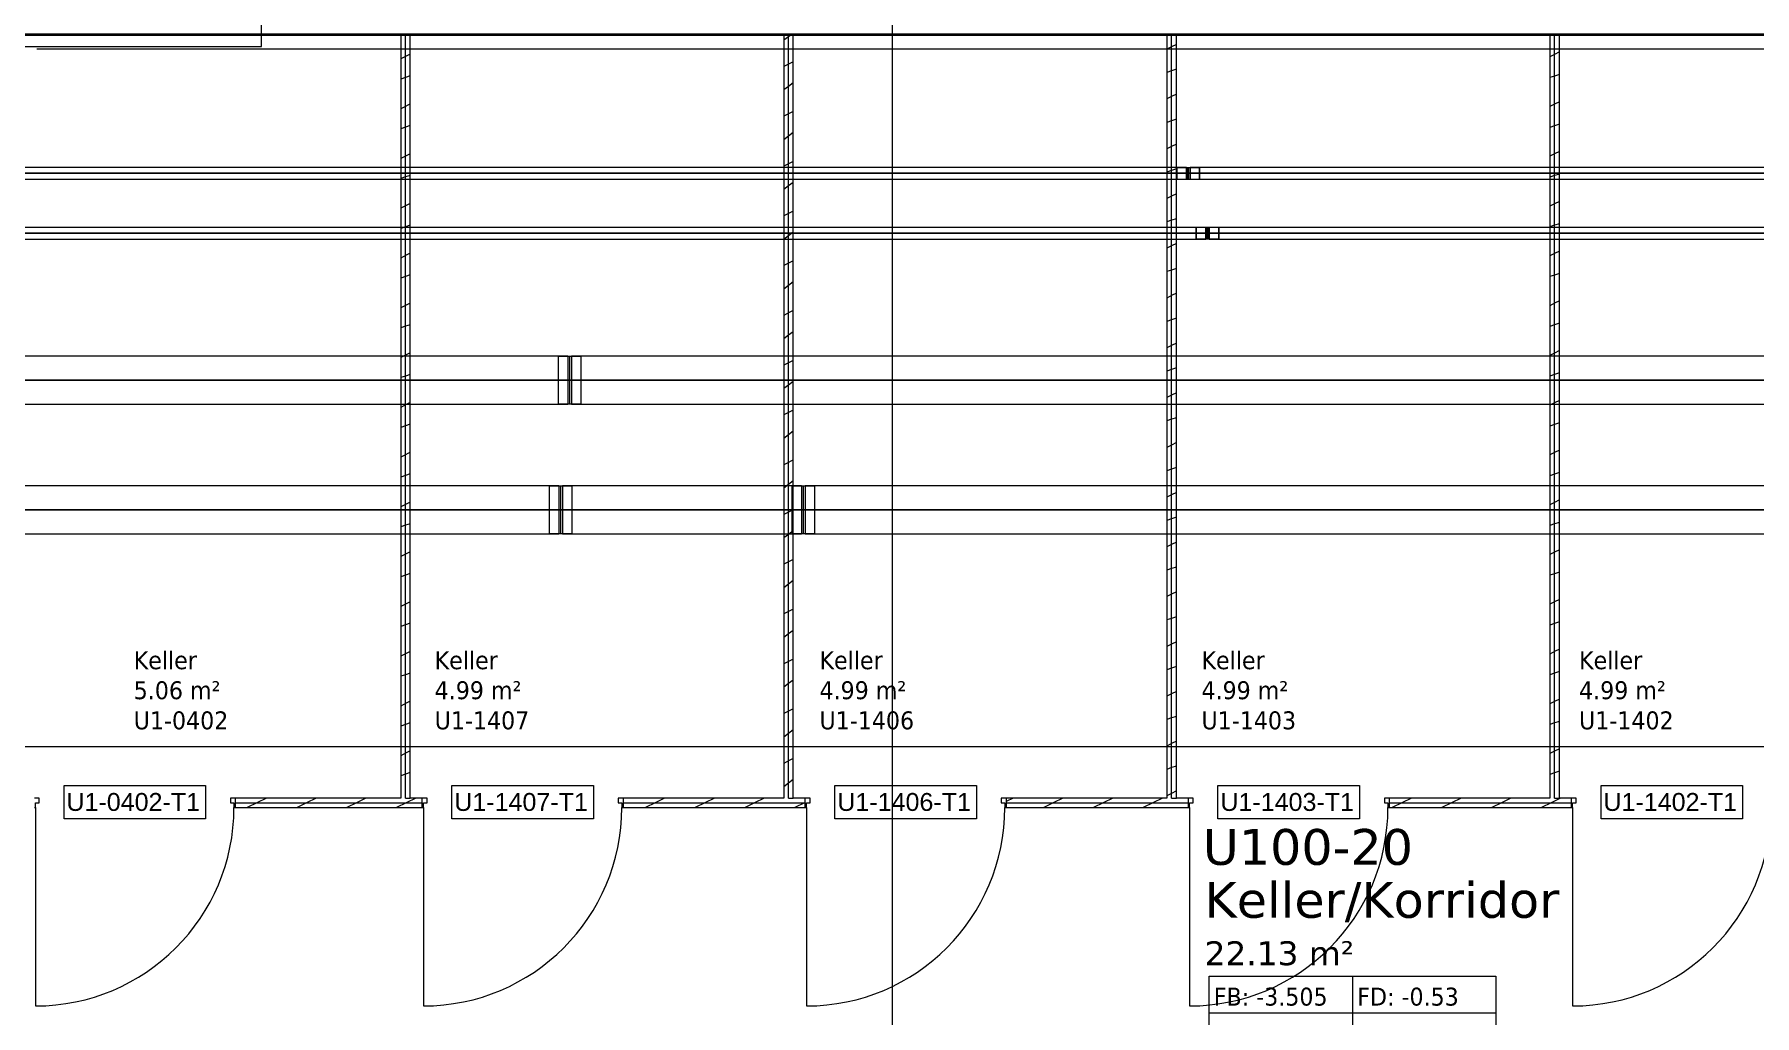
# Model space of a CAD drawing. Extents: x -982 to 937, y -179 to 616.
# Drawn here: x -197.7 to -53.7, y -50.5 to 31.6 of the extents above; entities that cross this region are included whole.
import ezdxf
from ezdxf.lldxf.tags import DXFTag

# ---------------------------------------------------------------- set-up
doc = ezdxf.new("R2010")
doc.units = 0
doc.layers.get('0').update_dxf_attribs({"lineweight": 13})
for name, color, linetype, lineweight in [('A-AREA-____-IDEN', 7, 'Continuous', 5), ('A-DETL-____-HDLN', 7, '_Verdeckte Linien_', 9), ('A-DOOR-____-IDEN', 7, 'Continuous', 5), ('A-DOOR-FRAM-MCUT', 7, 'Continuous', 9), ('A-DOOR-OPNG-OTLN', 7, 'Continuous', 9), ('A-FLOR-____-OVHD', 7, 'Strichpunkt - Fein', 9), ('A-WALL-____-MCUT', 7, 'Continuous', 35), ('A-WALL-____-PATT', 7, 'Continuous', 35), ('A-WALL-FNSH-MCUT', 7, 'Continuous', 35), ('S-GRID-____-OTLN', 7, 'Continuous', 5)]:
    doc.layers.add(name, color=color, linetype=linetype, lineweight=lineweight)
doc.layers.add('EL01_WAN_Röhre Boden', color=7, linetype='Continuous', lineweight=13, true_color=0xff6666)
doc.styles.get("Standard").update_dxf_attribs({"font": 'arial.ttf'})
tags = doc.linetypes.add('_Rasterlinie_', pattern=[0.375, 0.2, -0.05, 0.075, -0.05]).pattern_tags.tags
tags[10:11] = [DXFTag(74, 4), DXFTag(75, 0), DXFTag(340, '0'), DXFTag(46, 1.0), DXFTag(50, 0.0), DXFTag(44, 0.0), DXFTag(45, 0.0)]
tags[8:9] = [DXFTag(74, 4), DXFTag(75, 0), DXFTag(340, '0'), DXFTag(46, 1.0), DXFTag(50, 0.0), DXFTag(44, 0.0), DXFTag(45, 0.0)]
tags[6:7] = [DXFTag(74, 4), DXFTag(75, 0), DXFTag(340, '0'), DXFTag(46, 1.0), DXFTag(50, 0.0), DXFTag(44, 0.0), DXFTag(45, 0.0)]
tags[4:5] = [DXFTag(74, 4), DXFTag(75, 0), DXFTag(340, '0'), DXFTag(46, 1.0), DXFTag(50, 0.0), DXFTag(44, 0.0), DXFTag(45, 0.0)]
tags = doc.linetypes.add('_Verdeckte Linien_', pattern=[0.15, 0.1, -0.05]).pattern_tags.tags
tags[6:7] = [DXFTag(74, 4), DXFTag(75, 0), DXFTag(340, '0'), DXFTag(46, 1.0), DXFTag(50, 0.0), DXFTag(44, 0.0), DXFTag(45, 0.0)]
tags[4:5] = [DXFTag(74, 4), DXFTag(75, 0), DXFTag(340, '0'), DXFTag(46, 1.0), DXFTag(50, 0.0), DXFTag(44, 0.0), DXFTag(45, 0.0)]
tags = doc.linetypes.add('ACAD_ISO03W100', pattern=[30, 12, -18]).pattern_tags.tags
tags[6:7] = [DXFTag(74, 4), DXFTag(75, 0), DXFTag(340, '0'), DXFTag(46, 0.0), DXFTag(50, 0.0), DXFTag(44, 0.0), DXFTag(45, 0.0)]
tags[4:5] = [DXFTag(74, 4), DXFTag(75, 0), DXFTag(340, '0'), DXFTag(46, 0.0), DXFTag(50, 0.0), DXFTag(44, 0.0), DXFTag(45, 0.0)]
tags = doc.linetypes.add('Strichpunkt - Fein', pattern=[0.2, 0.1, -0.05, 0, -0.05]).pattern_tags.tags
tags[10:11] = [DXFTag(74, 4), DXFTag(75, 0), DXFTag(340, '0'), DXFTag(46, 1.0), DXFTag(50, 0.0), DXFTag(44, 0.0), DXFTag(45, 0.0)]
tags[8:9] = [DXFTag(74, 4), DXFTag(75, 0), DXFTag(340, '0'), DXFTag(46, 1.0), DXFTag(50, 0.0), DXFTag(44, 0.0), DXFTag(45, 0.0)]
tags[6:7] = [DXFTag(74, 4), DXFTag(75, 0), DXFTag(340, '0'), DXFTag(46, 1.0), DXFTag(50, 0.0), DXFTag(44, 0.0), DXFTag(45, 0.0)]
tags[4:5] = [DXFTag(74, 4), DXFTag(75, 0), DXFTag(340, '0'), DXFTag(46, 1.0), DXFTag(50, 0.0), DXFTag(44, 0.0), DXFTag(45, 0.0)]
tags = doc.linetypes.add('STRICHPUNKT2', pattern=[12.7, 6.35, -3.175, 0, -3.175]).pattern_tags.tags
tags[10:11] = [DXFTag(74, 4), DXFTag(75, 0), DXFTag(340, '0'), DXFTag(46, 0.0), DXFTag(50, 0.0), DXFTag(44, 0.0), DXFTag(45, 0.0)]
tags[8:9] = [DXFTag(74, 4), DXFTag(75, 0), DXFTag(340, '0'), DXFTag(46, 0.0), DXFTag(50, 0.0), DXFTag(44, 0.0), DXFTag(45, 0.0)]
tags[6:7] = [DXFTag(74, 4), DXFTag(75, 0), DXFTag(340, '0'), DXFTag(46, 0.0), DXFTag(50, 0.0), DXFTag(44, 0.0), DXFTag(45, 0.0)]
tags[4:5] = [DXFTag(74, 4), DXFTag(75, 0), DXFTag(340, '0'), DXFTag(46, 0.0), DXFTag(50, 0.0), DXFTag(44, 0.0), DXFTag(45, 0.0)]

# ---------------------------------------------------------------- blocks, each defined once
blk = doc.blocks.new('Referenz-A0UJ2GQRXE', base_point=(-954.02, -167.52))
at = {"layer": 'A-AREA-____-IDEN', "color": 0, "linetype": 'Continuous', "ltscale": 0.13}
for p, q in [((-99.37, -47.22), (-75.37, -47.22)), ((-99.37, -53.34), (-99.37, -47.22)), ((-87.37, -47.22), (-87.37, -53.34)), ((-75.37, -47.22), (-75.37, -53.34)), ((-99.37, -50.28), (-75.37, -50.28))]:
    blk.add_line(p, q, dxfattribs=at)
at = {"layer": 'A-DETL-____-HDLN', "color": 0, "linetype": '_Verdeckte Linien_', "ltscale": 0.13}
for p, q in [((-178.66, 30.59), (-178.66, 147.59)), ((-323.26, 30.59), (-178.66, 30.59))]:
    blk.add_line(p, q, dxfattribs=at)
at = {"layer": 'A-DOOR-____-IDEN', "color": 0, "linetype": 'Continuous', "ltscale": 0.13}
for p, q in [((-195.18, -31.27), (-183.34, -31.27)), ((-195.18, -34.05), (-195.18, -31.27)), ((-183.34, -31.27), (-183.34, -34.05)), ((-162.73, -31.27), (-150.89, -31.27)), ((-162.73, -34.05), (-162.73, -31.27)), ((-150.89, -31.27), (-150.89, -34.05)), ((-130.68, -31.27), (-118.84, -31.27)), ((-130.68, -34.05), (-130.68, -31.27)), ((-118.84, -31.27), (-118.84, -34.05)), ((-98.63, -31.27), (-86.79, -31.27)), ((-98.63, -34.05), (-98.63, -31.27)), ((-86.79, -31.27), (-86.79, -34.05)), ((-66.58, -31.27), (-54.74, -31.27)), ((-66.58, -34.05), (-66.58, -31.27)), ((-54.74, -31.27), (-54.74, -34.05)), ((-183.34, -34.05), (-195.18, -34.05)), ((-150.89, -34.05), (-162.73, -34.05)), ((-118.84, -34.05), (-130.68, -34.05)), ((-86.79, -34.05), (-98.63, -34.05)), ((-54.74, -34.05), (-66.58, -34.05))]:
    blk.add_line(p, q, dxfattribs=at)
at = {"layer": 'A-DOOR-FRAM-MCUT', "color": 0, "linetype": 'Continuous', "ltscale": 0.13}
for p, q in [((-197.26, -32.31), (-197.66, -32.31)), ((-197.56, -33.11), (-197.56, -32.71)), ((-197.56, -32.71), (-197.26, -32.71)), ((-197.26, -32.71), (-197.26, -32.31)), ((-180.86, -32.31), (-181.26, -32.31)), ((-181.26, -32.31), (-181.26, -32.71)), ((-181.26, -32.71), (-180.96, -32.71)), ((-180.96, -32.71), (-180.96, -33.11)), ((-164.81, -32.31), (-165.21, -32.31)), ((-165.11, -33.11), (-165.11, -32.71)), ((-165.11, -32.71), (-164.81, -32.71)), ((-164.81, -32.71), (-164.81, -32.31)), ((-148.41, -32.31), (-148.81, -32.31)), ((-148.81, -32.31), (-148.81, -32.71)), ((-148.81, -32.71), (-148.51, -32.71)), ((-148.51, -32.71), (-148.51, -33.11)), ((-132.76, -32.31), (-133.16, -32.31)), ((-133.06, -33.11), (-133.06, -32.71)), ((-133.06, -32.71), (-132.76, -32.71)), ((-132.76, -32.71), (-132.76, -32.31)), ((-116.36, -32.31), (-116.76, -32.31)), ((-116.76, -32.31), (-116.76, -32.71)), ((-116.76, -32.71), (-116.46, -32.71)), ((-116.46, -32.71), (-116.46, -33.11)), ((-100.71, -32.31), (-101.11, -32.31)), ((-101.01, -33.11), (-101.01, -32.71)), ((-101.01, -32.71), (-100.71, -32.71)), ((-100.71, -32.71), (-100.71, -32.31)), ((-84.31, -32.31), (-84.71, -32.31)), ((-84.71, -32.31), (-84.71, -32.71)), ((-84.71, -32.71), (-84.41, -32.71)), ((-84.41, -32.71), (-84.41, -33.11)), ((-68.66, -32.31), (-69.06, -32.31)), ((-68.96, -33.11), (-68.96, -32.71)), ((-68.96, -32.71), (-68.66, -32.71)), ((-68.66, -32.71), (-68.66, -32.31)), ((-197.66, -33.11), (-197.56, -33.11)), ((-180.96, -33.11), (-180.86, -33.11)), ((-165.21, -33.11), (-165.11, -33.11)), ((-148.51, -33.11), (-148.41, -33.11)), ((-133.16, -33.11), (-133.06, -33.11)), ((-116.46, -33.11), (-116.36, -33.11)), ((-101.11, -33.11), (-101.01, -33.11)), ((-84.41, -33.11), (-84.31, -33.11)), ((-69.06, -33.11), (-68.96, -33.11))]:
    blk.add_line(p, q, dxfattribs=at)
at = {"layer": 'A-DOOR-OPNG-OTLN', "color": 0, "linetype": 'Continuous', "ltscale": 0.13}
for p, q in [((-197.56, -33.11), (-197.56, -49.71)), ((-165.11, -33.11), (-165.11, -49.71)), ((-133.06, -33.11), (-133.06, -49.71)), ((-101.01, -33.11), (-101.01, -49.71)), ((-68.96, -33.11), (-68.96, -49.71))]:
    blk.add_line(p, q, dxfattribs=at)
for centre in [(-197.56, -33.11), (-165.11, -33.11), (-133.06, -33.11), (-101.01, -33.11), (-68.96, -33.11)]:
    blk.add_ellipse(centre, major_axis=(0, -16.6), ratio=1, start_param=0, end_param=1.570796, dxfattribs=at)
at = {"layer": 'A-FLOR-____-OVHD', "color": 0, "linetype": 'Strichpunkt - Fein', "ltscale": 0.13}
blk.add_line((-197.46, 30.39), (19.84, 30.39), dxfattribs=at)
at = {"layer": 'A-WALL-____-MCUT', "color": 0, "linetype": 'Continuous', "ltscale": 0.35}
for p, q in [((-198.66, 31.59), (-70.86, 31.59)), ((-70.86, 31.59), (57.74, 31.59))]:
    blk.add_line(p, q, dxfattribs=at)
at = {"layer": 'A-WALL-____-MCUT', "color": 0, "linetype": 'Continuous', "lineweight": 9, "ltscale": 0.13}
for p, q in [((-166.61, -32.31), (-166.61, 31.59)), ((-134.56, -32.31), (-134.56, 31.59)), ((-102.51, -32.31), (-102.51, 31.59)), ((-70.46, -32.31), (-70.46, 31.59)), ((-180.86, -32.71), (-165.21, -32.71)), ((-166.61, -32.31), (-166.21, -32.31)), ((-148.41, -32.71), (-133.16, -32.71)), ((-134.56, -32.31), (-134.16, -32.31)), ((-116.36, -32.71), (-101.11, -32.71)), ((-102.51, -32.31), (-102.11, -32.31)), ((-84.31, -32.71), (-69.06, -32.71)), ((-70.46, -32.31), (-70.06, -32.31))]:
    blk.add_line(p, q, dxfattribs=at)
at = {"layer": 'A-WALL-____-PATT', "color": 0, "linetype": 'Continuous', "lineweight": 9, "ltscale": 0.13}
for p, q in [((-134.56, 31.4), (-134.96, 31.1)), ((-134.31, 31.59), (-134.56, 31.4)), ((-102.51, 30.55), (-102.91, 30.35)), ((-102.11, 30.75), (-102.51, 30.55)), ((-166.61, 29.74), (-167.01, 29.54)), ((-166.21, 29.94), (-166.61, 29.74)), ((-134.56, 29.1), (-134.96, 28.9)), ((-134.16, 29.3), (-134.56, 29.1)), ((-70.46, 29.92), (-70.86, 29.72)), ((-70.06, 30.12), (-70.46, 29.92)), ((-166.61, 27.99), (-167.01, 27.86)), ((-166.21, 28.12), (-166.61, 27.99)), ((-134.16, 27.54), (-134.56, 27.24)), ((-102.51, 28.53), (-102.91, 28.4)), ((-102.11, 28.67), (-102.51, 28.53)), ((-70.46, 28.11), (-70.86, 27.98)), ((-70.06, 28.24), (-70.46, 28.11)), ((-134.56, 27.24), (-134.96, 26.94)), ((-102.51, 26.39), (-102.91, 26.19)), ((-102.11, 26.59), (-102.51, 26.39)), ((-70.06, 25.95), (-70.46, 25.75)), ((-166.61, 25.57), (-167.01, 25.37)), ((-166.21, 25.77), (-166.61, 25.57)), ((-134.56, 24.94), (-134.96, 24.74)), ((-134.16, 25.14), (-134.56, 24.94)), ((-102.11, 24.5), (-102.51, 24.37)), ((-70.46, 25.75), (-70.86, 25.55)), ((-166.61, 23.82), (-167.01, 23.69)), ((-166.21, 23.96), (-166.61, 23.82)), ((-134.56, 23.07), (-134.96, 22.77)), ((-134.16, 23.37), (-134.56, 23.07)), ((-102.51, 24.37), (-102.91, 24.23)), ((-70.46, 23.95), (-70.86, 23.81)), ((-70.06, 24.08), (-70.46, 23.95)), ((-166.21, 21.61), (-166.61, 21.41)), ((-102.51, 22.22), (-102.91, 22.02)), ((-102.11, 22.42), (-102.51, 22.22)), ((-70.06, 21.79), (-70.46, 21.59)), ((-166.61, 21.41), (-167.01, 21.21)), ((-134.56, 20.77), (-134.96, 20.57)), ((-134.16, 20.97), (-134.56, 20.77)), ((-102.51, 20.2), (-102.91, 20.07)), ((-102.11, 20.34), (-102.51, 20.2)), ((-70.46, 21.59), (-70.86, 21.39)), ((-166.61, 19.66), (-167.01, 19.53)), ((-166.21, 19.79), (-166.61, 19.66)), ((-134.56, 18.91), (-134.96, 18.61)), ((-134.16, 19.21), (-134.56, 18.91)), ((-70.46, 19.78), (-70.86, 19.65)), ((-70.06, 19.91), (-70.46, 19.78)), ((-166.21, 17.44), (-166.61, 17.24)), ((-102.51, 18.06), (-102.91, 17.86)), ((-102.11, 18.26), (-102.51, 18.06)), ((-70.46, 17.42), (-70.86, 17.22)), ((-70.06, 17.62), (-70.46, 17.42)), ((-166.61, 17.24), (-167.01, 17.04)), ((-134.56, 16.61), (-134.96, 16.41)), ((-134.16, 16.81), (-134.56, 16.61)), ((-102.51, 16.04), (-102.91, 15.91)), ((-102.11, 16.17), (-102.51, 16.04)), ((-166.61, 15.5), (-167.01, 15.36)), ((-166.21, 15.63), (-166.61, 15.5)), ((-134.56, 14.74), (-134.96, 14.44)), ((-134.16, 15.04), (-134.56, 14.74)), ((-70.46, 15.62), (-70.86, 15.48)), ((-70.06, 15.75), (-70.46, 15.62)), ((-166.61, 13.08), (-167.01, 12.88)), ((-166.21, 13.28), (-166.61, 13.08)), ((-102.51, 13.89), (-102.91, 13.69)), ((-102.11, 14.09), (-102.51, 13.89)), ((-70.46, 13.26), (-70.86, 13.06)), ((-70.06, 13.46), (-70.46, 13.26)), ((-134.56, 12.44), (-134.96, 12.24)), ((-134.16, 12.64), (-134.56, 12.44)), ((-102.51, 11.87), (-102.91, 11.74)), ((-102.11, 12.01), (-102.51, 11.87)), ((-70.06, 11.58), (-70.46, 11.45)), ((-166.61, 11.33), (-167.01, 11.2)), ((-166.21, 11.46), (-166.61, 11.33)), ((-134.56, 10.58), (-134.96, 10.28)), ((-134.16, 10.88), (-134.56, 10.58)), ((-70.46, 11.45), (-70.86, 11.32)), ((-166.61, 8.91), (-167.01, 8.71)), ((-166.21, 9.11), (-166.61, 8.91)), ((-102.51, 9.73), (-102.91, 9.53)), ((-102.11, 9.93), (-102.51, 9.73)), ((-70.46, 9.09), (-70.86, 8.89)), ((-70.06, 9.29), (-70.46, 9.09)), ((-166.21, 7.3), (-166.61, 7.17)), ((-134.56, 8.28), (-134.96, 8.08)), ((-134.16, 8.48), (-134.56, 8.28)), ((-102.51, 7.71), (-102.91, 7.58)), ((-102.11, 7.84), (-102.51, 7.71)), ((-70.46, 7.29), (-70.86, 7.15)), ((-70.06, 7.42), (-70.46, 7.29)), ((-166.61, 7.17), (-167.01, 7.03)), ((-134.56, 6.41), (-134.96, 6.11)), ((-134.16, 6.71), (-134.56, 6.41)), ((-102.11, 5.76), (-102.51, 5.56)), ((-166.61, 4.75), (-167.01, 4.55)), ((-166.21, 4.95), (-166.61, 4.75)), ((-102.51, 5.56), (-102.91, 5.36)), ((-70.46, 4.93), (-70.86, 4.73)), ((-70.06, 5.13), (-70.46, 4.93)), ((-166.61, 3), (-167.01, 2.87)), ((-166.21, 3.13), (-166.61, 3)), ((-134.56, 4.11), (-134.96, 3.91)), ((-134.16, 4.31), (-134.56, 4.11)), ((-102.51, 3.54), (-102.91, 3.41)), ((-102.11, 3.68), (-102.51, 3.54)), ((-70.46, 3.12), (-70.86, 2.99)), ((-70.06, 3.26), (-70.46, 3.12)), ((-134.56, 2.25), (-134.96, 1.95)), ((-134.16, 2.55), (-134.56, 2.25)), ((-102.11, 1.6), (-102.51, 1.4)), ((-166.61, 0.58), (-167.01, 0.38)), ((-166.21, 0.78), (-166.61, 0.58)), ((-134.16, 0.15), (-134.56, -0.05)), ((-102.51, 1.4), (-102.91, 1.2)), ((-70.46, 0.76), (-70.86, 0.56)), ((-70.06, 0.96), (-70.46, 0.76)), ((-166.61, -1.16), (-167.01, -1.3)), ((-166.21, -1.03), (-166.61, -1.16)), ((-134.56, -0.05), (-134.96, -0.25)), ((-102.51, -0.62), (-102.91, -0.75)), ((-102.11, -0.49), (-102.51, -0.62)), ((-70.46, -1.04), (-70.86, -1.18)), ((-70.06, -0.91), (-70.46, -1.04)), ((-134.56, -1.92), (-134.96, -2.22)), ((-134.16, -1.62), (-134.56, -1.92)), ((-102.51, -2.77), (-102.91, -2.97)), ((-102.11, -2.57), (-102.51, -2.77)), ((-166.61, -3.58), (-167.01, -3.78)), ((-166.21, -3.38), (-166.61, -3.58)), ((-134.56, -4.22), (-134.96, -4.42)), ((-134.16, -4.02), (-134.56, -4.22)), ((-70.46, -3.4), (-70.86, -3.6)), ((-70.06, -3.2), (-70.46, -3.4)), ((-166.61, -5.33), (-167.01, -5.46)), ((-166.21, -5.19), (-166.61, -5.33)), ((-102.51, -4.79), (-102.91, -4.92)), ((-102.11, -4.65), (-102.51, -4.79)), ((-70.46, -5.21), (-70.86, -5.34)), ((-70.06, -5.07), (-70.46, -5.21)), ((-134.56, -6.08), (-134.96, -6.38)), ((-134.16, -5.78), (-134.56, -6.08)), ((-102.51, -6.93), (-102.91, -7.13)), ((-102.11, -6.73), (-102.51, -6.93)), ((-166.61, -7.75), (-167.01, -7.95)), ((-166.21, -7.55), (-166.61, -7.75)), ((-134.56, -8.38), (-134.96, -8.58)), ((-134.16, -8.18), (-134.56, -8.38)), ((-70.46, -7.57), (-70.86, -7.77)), ((-70.06, -7.37), (-70.46, -7.57)), ((-166.61, -9.49), (-167.01, -9.63)), ((-166.21, -9.36), (-166.61, -9.49)), ((-134.16, -9.95), (-134.56, -10.25)), ((-102.51, -8.95), (-102.91, -9.08)), ((-102.11, -8.82), (-102.51, -8.95)), ((-70.46, -9.37), (-70.86, -9.51)), ((-70.06, -9.24), (-70.46, -9.37)), ((-134.56, -10.25), (-134.96, -10.55)), ((-102.51, -11.1), (-102.91, -11.3)), ((-102.11, -10.9), (-102.51, -11.1)), ((-166.61, -11.91), (-167.01, -12.11)), ((-166.21, -11.71), (-166.61, -11.91)), ((-134.56, -12.55), (-134.96, -12.75)), ((-134.16, -12.35), (-134.56, -12.55)), ((-70.46, -11.73), (-70.86, -11.93)), ((-70.06, -11.53), (-70.46, -11.73)), ((-166.61, -13.66), (-167.01, -13.79)), ((-166.21, -13.52), (-166.61, -13.66)), ((-134.16, -14.11), (-134.56, -14.41)), ((-102.51, -13.11), (-102.91, -13.25)), ((-102.11, -12.98), (-102.51, -13.11)), ((-70.46, -13.54), (-70.86, -13.67)), ((-70.06, -13.4), (-70.46, -13.54)), ((-134.56, -14.41), (-134.96, -14.71)), ((-102.51, -15.26), (-102.91, -15.46)), ((-102.11, -15.06), (-102.51, -15.26)), ((-70.06, -15.7), (-70.46, -15.9)), ((-166.61, -16.08), (-167.01, -16.28)), ((-166.21, -15.88), (-166.61, -16.08)), ((-134.56, -16.71), (-134.96, -16.91)), ((-134.16, -16.51), (-134.56, -16.71)), ((-102.11, -17.15), (-102.51, -17.28)), ((-70.46, -15.9), (-70.86, -16.1)), ((-166.61, -17.82), (-167.01, -17.96)), ((-166.21, -17.69), (-166.61, -17.82)), ((-134.56, -18.58), (-134.96, -18.88)), ((-134.16, -18.28), (-134.56, -18.58)), ((-102.51, -17.28), (-102.91, -17.41)), ((-70.46, -17.7), (-70.86, -17.84)), ((-70.06, -17.57), (-70.46, -17.7)), ((-166.21, -20.04), (-166.61, -20.24)), ((-102.51, -19.43), (-102.91, -19.63)), ((-102.11, -19.23), (-102.51, -19.43)), ((-70.46, -20.06), (-70.86, -20.26)), ((-70.06, -19.86), (-70.46, -20.06)), ((-166.61, -20.24), (-167.01, -20.44)), ((-134.56, -20.88), (-134.96, -21.08)), ((-134.16, -20.68), (-134.56, -20.88)), ((-102.51, -21.44), (-102.91, -21.58)), ((-102.11, -21.31), (-102.51, -21.44)), ((-166.61, -21.99), (-167.01, -22.12)), ((-166.21, -21.85), (-166.61, -21.99)), ((-134.56, -22.74), (-134.96, -23.04)), ((-134.16, -22.44), (-134.56, -22.74)), ((-70.46, -21.87), (-70.86, -22)), ((-70.06, -21.73), (-70.46, -21.87)), ((-166.61, -24.41), (-167.01, -24.61)), ((-166.21, -24.21), (-166.61, -24.41)), ((-102.51, -23.59), (-102.91, -23.79)), ((-102.11, -23.39), (-102.51, -23.59)), ((-70.46, -24.23), (-70.86, -24.43)), ((-70.06, -24.03), (-70.46, -24.23)), ((-134.56, -25.04), (-134.96, -25.24)), ((-134.16, -24.84), (-134.56, -25.04)), ((-102.51, -25.61), (-102.91, -25.74)), ((-102.11, -25.48), (-102.51, -25.61)), ((-70.06, -25.9), (-70.46, -26.03)), ((-166.61, -26.15), (-167.01, -26.29)), ((-166.21, -26.02), (-166.61, -26.15)), ((-134.56, -26.91), (-134.96, -27.21)), ((-134.16, -26.61), (-134.56, -26.91)), ((-70.46, -26.03), (-70.86, -26.16)), ((-166.61, -28.57), (-167.01, -28.77)), ((-166.21, -28.37), (-166.61, -28.57)), ((-102.51, -27.76), (-102.91, -27.96)), ((-102.11, -27.56), (-102.51, -27.76)), ((-70.46, -28.39), (-70.86, -28.59)), ((-70.06, -28.19), (-70.46, -28.39)), ((-166.21, -30.18), (-166.61, -30.32)), ((-134.56, -29.21), (-134.96, -29.41)), ((-134.16, -29.01), (-134.56, -29.21)), ((-102.51, -29.77), (-102.91, -29.91)), ((-102.11, -29.64), (-102.51, -29.77)), ((-70.46, -30.2), (-70.86, -30.33)), ((-70.06, -30.06), (-70.46, -30.2)), ((-166.61, -30.32), (-167.01, -30.45)), ((-134.56, -31.07), (-134.96, -31.37)), ((-134.16, -30.77), (-134.56, -31.07)), ((-179.05, -32.71), (-179.85, -33.11)), ((-178.25, -32.31), (-179.05, -32.71)), ((-174.88, -32.71), (-175.68, -33.11)), ((-174.08, -32.31), (-174.88, -32.71)), ((-170.72, -32.71), (-171.52, -33.11)), ((-169.92, -32.31), (-170.72, -32.71)), ((-166.55, -32.71), (-167.35, -33.11)), ((-165.75, -32.31), (-166.55, -32.71)), ((-145.73, -32.71), (-146.53, -33.11)), ((-144.93, -32.31), (-145.73, -32.71)), ((-141.56, -32.71), (-142.36, -33.11)), ((-140.76, -32.31), (-141.56, -32.71)), ((-137.4, -32.71), (-138.2, -33.11)), ((-136.6, -32.31), (-137.4, -32.71)), ((-133.23, -32.71), (-134.03, -33.11)), ((-133.16, -32.67), (-133.23, -32.71)), ((-115.77, -32.31), (-116.36, -32.6)), ((-112.41, -32.71), (-113.21, -33.11)), ((-111.61, -32.31), (-112.41, -32.71)), ((-108.24, -32.71), (-109.04, -33.11)), ((-107.44, -32.31), (-108.24, -32.71)), ((-104.08, -32.71), (-104.88, -33.11)), ((-103.28, -32.31), (-104.08, -32.71)), ((-102.51, -31.92), (-102.91, -32.12)), ((-102.11, -31.72), (-102.51, -31.92)), ((-83.25, -32.71), (-84.05, -33.11)), ((-82.45, -32.31), (-83.25, -32.71)), ((-79.09, -32.71), (-79.89, -33.11)), ((-78.29, -32.31), (-79.09, -32.71)), ((-74.92, -32.71), (-75.72, -33.11)), ((-74.12, -32.31), (-74.92, -32.71)), ((-70.76, -32.71), (-71.56, -33.11)), ((-69.96, -32.31), (-70.76, -32.71))]:
    blk.add_line(p, q, dxfattribs=at)
at = {"layer": 'A-WALL-FNSH-MCUT', "color": 0, "linetype": 'Continuous', "lineweight": 9, "ltscale": 0.13}
for p, q in [((-167.01, 31.59), (-167.01, -32.31)), ((-166.21, -32.31), (-166.21, 31.59)), ((-134.96, 31.59), (-134.96, -32.31)), ((-134.16, -32.31), (-134.16, 31.59)), ((-102.91, 31.59), (-102.91, -32.31)), ((-102.11, -32.31), (-102.11, 31.59)), ((-70.86, 31.59), (-70.86, -32.31)), ((-70.06, -32.31), (-70.06, 31.59)), ((-167.01, -32.31), (-180.86, -32.31)), ((-180.86, -32.31), (-180.86, -33.11)), ((-165.21, -32.31), (-166.21, -32.31)), ((-165.21, -33.11), (-165.21, -32.31)), ((-134.96, -32.31), (-148.41, -32.31)), ((-148.41, -32.31), (-148.41, -33.11)), ((-133.16, -32.31), (-134.16, -32.31)), ((-133.16, -33.11), (-133.16, -32.31)), ((-102.91, -32.31), (-116.36, -32.31)), ((-116.36, -32.31), (-116.36, -33.11)), ((-101.11, -32.31), (-102.11, -32.31)), ((-101.11, -33.11), (-101.11, -32.31)), ((-70.86, -32.31), (-84.31, -32.31)), ((-84.31, -32.31), (-84.31, -33.11)), ((-69.06, -32.31), (-70.06, -32.31)), ((-69.06, -33.11), (-69.06, -32.31)), ((-180.86, -33.11), (-165.21, -33.11)), ((-148.41, -33.11), (-133.16, -33.11)), ((-116.36, -33.11), (-101.11, -33.11)), ((-84.31, -33.11), (-69.06, -33.11))]:
    blk.add_line(p, q, dxfattribs=at)
at = {"layer": 'S-GRID-____-OTLN', "color": 0, "linetype": '_Rasterlinie_', "ltscale": 0.13}
for p, q in [((-125.86, -167.52), (-125.86, 592.59)), ((-948.54, -28.01), (290.33, -28.01))]:
    blk.add_line(p, q, dxfattribs=at)
at = {"layer": 'A-AREA-____-IDEN', "color": 0, "linetype": 'Continuous', "ltscale": 0.13, "attachment_point": 1}
for s, insert, char_height in [('{\\W0.9;\\fVerdana;Keller}', (-189.35, -20.03), 1.5), ('{\\W0.9;\\fVerdana;Keller}', (-164.17, -20.03), 1.5), ('{\\W0.9;\\fVerdana;Keller}', (-131.97, -20.03), 1.5), ('{\\W0.9;\\fVerdana;Keller}', (-100.01, -20.03), 1.5), ('{\\W0.9;\\fVerdana;Keller}', (-68.42, -20.03), 1.5), ('{\\W0.9;\\fVerdana;5.06 m²}', (-189.35, -22.54), 1.5), ('{\\W0.9;\\fVerdana;4.99 m²}', (-164.17, -22.54), 1.5), ('{\\W0.9;\\fVerdana;4.99 m²}', (-131.97, -22.54), 1.5), ('{\\W0.9;\\fVerdana;4.99 m²}', (-100.01, -22.54), 1.5), ('{\\W0.9;\\fVerdana;4.99 m²}', (-68.42, -22.54), 1.5), ('{\\W0.9;\\fVerdana;U1-0402}', (-189.35, -25.06), 1.5), ('{\\W0.9;\\fVerdana;U1-1407}', (-164.17, -25.06), 1.5), ('{\\W0.9;\\fVerdana;U1-1406}', (-131.97, -25.06), 1.5), ('{\\W0.9;\\fVerdana;U1-1403}', (-100.01, -25.06), 1.5), ('{\\W0.9;\\fVerdana;U1-1402}', (-68.42, -25.06), 1.5), ('{\\fVerdana;U100-20}', (-99.9, -34.9), 3), ('{\\fVerdana;Keller/Korridor}', (-99.76, -39.33), 3), ('{\\fVerdana;22.13 m²}', (-99.75, -44.3), 2), ('{\\W0.9;\\fVerdana;FB: -3.505}', (-98.98, -48.18), 1.5), ('{\\W0.9;\\fVerdana;FD: -0.53}', (-86.98, -48.18), 1.5)]:
    blk.add_mtext(s, dxfattribs=dict(at, insert=insert, char_height=char_height))
at = {"layer": 'A-DOOR-____-IDEN', "color": 0, "linetype": 'Continuous', "ltscale": 0.13, "char_height": 1.5, "attachment_point": 1}
for s, insert in [('{\\fArial;U1-0402-T1}', (-194.98, -31.89)), ('{\\fArial;U1-1407-T1}', (-162.53, -31.89)), ('{\\fArial;U1-1406-T1}', (-130.48, -31.89)), ('{\\fArial;U1-1403-T1}', (-98.43, -31.89)), ('{\\fArial;U1-1402-T1}', (-66.38, -31.89))]:
    blk.add_mtext(s, dxfattribs=dict(at, insert=insert))
blk = doc.blocks.new('Wickelfalzrohr-A0UJ2GRBXE', base_point=(-100.97, 19.47))
at = {"color": 0, "linetype": 'ByBlock', "lineweight": -2, "ltscale": 0.13}
for p, q in [((-100.97, 20.47), (19.03, 20.47)), ((-100.97, 19.47), (19.03, 19.47))]:
    blk.add_line(p, q, dxfattribs=at)
at = {"color": 0, "linetype": 'STRICHPUNKT2', "lineweight": 25, "ltscale": 0.25}
blk.add_line((19.03, 19.97), (-100.97, 19.97), dxfattribs=at)
at = {"color": 0, "linetype": 'ByBlock', "lineweight": -2, "ltscale": 0.13, "extrusion": (0, 0, -1)}
for centre in [(-100.97, 19.97), (19.03, 19.97)]:
    blk.add_ellipse(centre, major_axis=(0, 0.5), ratio=0.000433, dxfattribs=at)
blk = doc.blocks.new('Steckverbinder-A0UJ2GTRXE', base_point=(-100.46, 14.47))
at = {"color": 0, "linetype": 'ByBlock', "lineweight": -2, "ltscale": 0.13}
for p, q in [((-100.46, 15.46), (-98.56, 15.46)), ((-100.46, 14.48), (-98.56, 14.48))]:
    blk.add_line(p, q, dxfattribs=at)
at = {"color": 0, "linetype": 'STRICHPUNKT2', "lineweight": 25, "ltscale": 0.25}
blk.add_line((-100.46, 14.97), (-98.56, 14.97), dxfattribs=at)
at = {"color": 0, "linetype": 'ByBlock', "lineweight": -2, "ltscale": 0.13, "extrusion": (0, 0, -1)}
for centre in [(-100.46, 14.97), (-98.56, 14.97)]:
    blk.add_ellipse(centre, major_axis=(0, -0.49), ratio=0.000433, dxfattribs=at)
at = {"color": 0, "linetype": 'ByBlock', "lineweight": -2, "ltscale": 0.13}
blk.add_ellipse((-99.51, 14.97), major_axis=(0, 0.5), ratio=0.000433, dxfattribs=at)
blk = doc.blocks.new('Wickelfalzrohr-A0UJ2GUJXE', base_point=(-221.27, 19.47))
at = {"color": 0, "linetype": 'ByBlock', "lineweight": -2, "ltscale": 0.13}
for p, q in [((-221.27, 20.47), (-101.27, 20.47)), ((-221.27, 19.47), (-101.27, 19.47))]:
    blk.add_line(p, q, dxfattribs=at)
at = {"color": 0, "linetype": 'STRICHPUNKT2', "lineweight": 25, "ltscale": 0.25}
blk.add_line((-101.27, 19.97), (-221.27, 19.97), dxfattribs=at)
at = {"color": 0, "linetype": 'ByBlock', "lineweight": -2, "ltscale": 0.13, "extrusion": (0, 0, -1)}
for centre in [(-221.27, 19.97), (-101.27, 19.97)]:
    blk.add_ellipse(centre, major_axis=(0, 0.5), ratio=0.000433, dxfattribs=at)
blk = doc.blocks.new('Steckverbinder-A0UJ2GUNXE', base_point=(-102.07, 19.47))
at = {"color": 0, "linetype": 'ByBlock', "lineweight": -2, "ltscale": 0.13}
for p, q in [((-102.07, 20.46), (-100.17, 20.46)), ((-102.07, 19.48), (-100.17, 19.48))]:
    blk.add_line(p, q, dxfattribs=at)
at = {"color": 0, "linetype": 'STRICHPUNKT2', "lineweight": 25, "ltscale": 0.25}
blk.add_line((-102.07, 19.97), (-100.17, 19.97), dxfattribs=at)
at = {"color": 0, "linetype": 'ByBlock', "lineweight": -2, "ltscale": 0.13, "extrusion": (0, 0, -1)}
for centre in [(-102.07, 19.97), (-100.17, 19.97)]:
    blk.add_ellipse(centre, major_axis=(0, -0.49), ratio=0.000433, dxfattribs=at)
at = {"color": 0, "linetype": 'ByBlock', "lineweight": -2, "ltscale": 0.13}
blk.add_ellipse((-101.12, 19.97), major_axis=(0, 0.5), ratio=0.000433, dxfattribs=at)
blk = doc.blocks.new('Wickelfalzrohr-A0UJ2GUTXE', base_point=(-219.66, 14.47))
at = {"color": 0, "linetype": 'ByBlock', "lineweight": -2, "ltscale": 0.13}
for p, q in [((-219.66, 15.47), (-99.66, 15.47)), ((-219.66, 14.47), (-99.66, 14.47))]:
    blk.add_line(p, q, dxfattribs=at)
at = {"color": 0, "linetype": 'STRICHPUNKT2', "lineweight": 25, "ltscale": 0.25}
blk.add_line((-99.66, 14.97), (-219.66, 14.97), dxfattribs=at)
at = {"color": 0, "linetype": 'ByBlock', "lineweight": -2, "ltscale": 0.13, "extrusion": (0, 0, -1)}
for centre in [(-219.66, 14.97), (-99.66, 14.97)]:
    blk.add_ellipse(centre, major_axis=(0, 0.5), ratio=0.000433, dxfattribs=at)
blk = doc.blocks.new('Flexrohr-A0UJ2GVFXE', base_point=(-108.1, -84.31))
at = {"color": 0, "linetype": 'ByBlock', "lineweight": -2, "ltscale": 0.13}
for p, q in [((12.53, -47.49), (9.84, -48.06)), ((15.29, -47.14), (12.53, -47.49)), ((14.93, -47.31), (15.29, -51.05)), ((18.1, -47.02), (15.29, -47.14)), ((7.21, -48.82), (4.63, -49.74)), ((9.84, -48.06), (7.21, -48.82)), ((8.72, -48.51), (9.74, -52.13)), ((11.79, -47.77), (12.5, -51.46)), ((4.63, -49.74), (2.11, -50.81)), ((5.74, -49.47), (7.02, -53.01)), ((2.11, -50.81), (-0.37, -52.01)), ((2.84, -50.63), (4.34, -54.08)), ((13.2, -51.44), (10.81, -51.94)), ((15.63, -51.12), (13.2, -51.44)), ((18.1, -51.02), (15.63, -51.12)), ((-0.37, -52.01), (-2.82, -53.31)), ((0.04, -51.94), (1.72, -55.3)), ((8.44, -52.62), (6.09, -53.47)), ((10.81, -51.94), (8.44, -52.62)), ((-2.82, -53.31), (-5.24, -54.7)), ((-2.69, -53.37), (-0.87, -56.66)), ((3.76, -54.45), (1.43, -55.57)), ((6.09, -53.47), (3.76, -54.45)), ((-5.24, -54.7), (-8.79, -56.89)), ((-5.35, -54.91), (-3.41, -58.13)), ((1.43, -55.57), (-0.88, -56.81)), ((-8.79, -56.89), (-12.31, -59.18)), ((-7.93, -56.5), (-5.93, -59.69)), ((-0.88, -56.81), (-3.17, -58.13)), ((-10.47, -58.13), (-8.44, -61.29)), ((-3.17, -58.13), (-6.65, -60.27)), ((-12.31, -59.18), (-19.28, -63.76)), ((-12.99, -59.78), (-10.94, -62.93)), ((-6.65, -60.27), (-10.11, -62.53)), ((-15.49, -61.42), (-13.46, -64.58)), ((-17.99, -63.06), (-15.97, -66.23)), ((-10.11, -62.53), (-17.15, -67.15)), ((-19.28, -63.76), (-26.23, -67.94)), ((-20.49, -64.63), (-18.55, -67.85)), ((-23, -66.14), (-21.18, -69.43)), ((-17.15, -67.15), (-24.45, -71.52)), ((-26.23, -67.94), (-39, -73.57)), ((-28.18, -68.93), (-26.55, -72.32)), ((-25.52, -67.65), (-23.81, -71)), ((-30.89, -70.13), (-29.32, -73.54)), ((-24.45, -71.52), (-37.53, -77.29)), ((-33.61, -71.32), (-32.1, -74.77)), ((-36.32, -72.52), (-34.88, -75.99)), ((-39, -73.57), (-45.48, -75.56)), ((-41.82, -74.56), (-40.61, -78.12)), ((-39.03, -73.71), (-37.66, -77.21)), ((-45.48, -75.56), (-52.17, -77.13)), ((-47.44, -76.14), (-46.53, -79.79)), ((-44.6, -75.41), (-43.56, -79.03)), ((-52.17, -77.13), (-58.98, -78.32)), ((-53.2, -77.43), (-52.48, -81.12)), ((-50.31, -76.82), (-49.5, -80.49)), ((-37.53, -77.29), (-44.43, -79.42)), ((-58.98, -78.32), (-65.86, -79.17)), ((-61.95, -78.81), (-61.5, -82.54)), ((-59.03, -78.45), (-58.47, -82.16)), ((-56.11, -77.94), (-55.48, -81.65)), ((-108.1, -80.29), (-108.1, -84.29)), ((-94.04, -80.31), (-108.1, -80.29)), ((-106.67, -80.41), (-106.66, -84.17)), ((-103.67, -80.42), (-103.66, -84.18)), ((-100.67, -80.42), (-100.66, -84.18)), ((-97.67, -80.43), (-97.65, -84.19)), ((-94.68, -80.43), (-94.65, -84.19)), ((-79.91, -80.09), (-94.04, -80.31)), ((-91.69, -80.4), (-91.64, -84.16)), ((-88.7, -80.35), (-88.63, -84.11)), ((-85.72, -80.3), (-85.62, -84.06)), ((-82.73, -80.25), (-82.6, -84.01)), ((-65.86, -79.17), (-79.91, -80.09)), ((-79.74, -80.2), (-79.59, -83.95)), ((-76.77, -80), (-76.58, -83.76)), ((-73.79, -79.81), (-73.57, -83.56)), ((-70.82, -79.61), (-70.56, -83.36)), ((-67.84, -79.42), (-67.55, -83.17)), ((-64.88, -79.17), (-64.53, -82.91)), ((-44.43, -79.42), (-51.37, -81.05)), ((-51.37, -81.05), (-58.4, -82.28)), ((-65.52, -83.15), (-79.75, -84.08)), ((-58.4, -82.28), (-65.52, -83.15)), ((-94.01, -84.31), (-108.1, -84.29)), ((-79.75, -84.08), (-94.01, -84.31))]:
    blk.add_line(p, q, dxfattribs=at)
blk.add_ellipse((18.1, -49.02), major_axis=(0, -2), ratio=0.047662, dxfattribs=at)
blk = doc.blocks.new('Wickelfalzrohr-A0UJ2GWTXE', base_point=(-273.78, -10.19))
at = {"color": 0, "linetype": 'ByBlock', "lineweight": -2, "ltscale": 0.13}
for p, q in [((-153.78, -6.19), (-273.78, -6.19)), ((-273.78, -6.19), (-273.78, -7.37)), ((-153.78, -6.19), (-153.78, -7.37)), ((-273.78, -7.37), (-273.78, -9.02)), ((-153.78, -7.37), (-153.78, -9.02)), ((-273.78, -9.02), (-273.78, -10.19)), ((-153.78, -9.02), (-153.78, -10.19)), ((-273.78, -10.19), (-153.78, -10.19))]:
    blk.add_line(p, q, dxfattribs=at)
at = {"color": 0, "linetype": 'STRICHPUNKT2', "lineweight": 25, "ltscale": 0.25}
blk.add_line((-153.78, -8.19), (-273.78, -8.19), dxfattribs=at)
blk = doc.blocks.new('Steckverbinder-A0UJ2GXHXE', base_point=(-154.58, -10.19))
at = {"color": 0, "linetype": 'ByBlock', "lineweight": -2, "ltscale": 0.13}
for p, q in [((-152.68, -6.2), (-154.58, -6.2)), ((-154.58, -6.2), (-154.58, -7.37)), ((-153.63, -6.19), (-153.63, -10.19)), ((-152.68, -6.2), (-152.68, -7.37)), ((-154.58, -7.37), (-154.58, -9.02)), ((-152.68, -7.37), (-152.68, -9.02)), ((-154.58, -9.02), (-154.58, -10.18)), ((-152.68, -9.02), (-152.68, -10.18)), ((-154.58, -10.18), (-152.68, -10.18))]:
    blk.add_line(p, q, dxfattribs=at)
at = {"color": 0, "linetype": 'STRICHPUNKT2', "lineweight": 25, "ltscale": 0.25}
blk.add_line((-154.58, -8.19), (-152.68, -8.19), dxfattribs=at)
blk = doc.blocks.new('Wickelfalzrohr-A0UJ2GXPXE', base_point=(-153.48, -10.19))
at = {"color": 0, "linetype": 'ByBlock', "lineweight": -2, "ltscale": 0.13}
for p, q in [((-133.48, -6.19), (-153.48, -6.19)), ((-153.48, -6.19), (-153.48, -7.37)), ((-133.48, -6.19), (-133.48, -7.37)), ((-153.48, -7.37), (-153.48, -9.02)), ((-133.48, -7.37), (-133.48, -9.02)), ((-153.48, -9.02), (-153.48, -10.19)), ((-133.48, -9.02), (-133.48, -10.19)), ((-153.48, -10.19), (-133.48, -10.19))]:
    blk.add_line(p, q, dxfattribs=at)
at = {"color": 0, "linetype": 'STRICHPUNKT2', "lineweight": 25, "ltscale": 0.25}
blk.add_line((-133.48, -8.19), (-153.48, -8.19), dxfattribs=at)
blk = doc.blocks.new('Steckverbinder-A0UJ2GXVXE', base_point=(-134.28, -10.19))
at = {"color": 0, "linetype": 'ByBlock', "lineweight": -2, "ltscale": 0.13}
for p, q in [((-132.38, -6.2), (-134.28, -6.2)), ((-134.28, -6.2), (-134.28, -7.37)), ((-133.33, -6.19), (-133.33, -10.19)), ((-132.38, -6.2), (-132.38, -7.37)), ((-134.28, -7.37), (-134.28, -9.02)), ((-132.38, -7.37), (-132.38, -9.02)), ((-134.28, -9.02), (-134.28, -10.18)), ((-132.38, -9.02), (-132.38, -10.18)), ((-134.28, -10.18), (-132.38, -10.18))]:
    blk.add_line(p, q, dxfattribs=at)
at = {"color": 0, "linetype": 'STRICHPUNKT2', "lineweight": 25, "ltscale": 0.25}
blk.add_line((-134.28, -8.19), (-132.38, -8.19), dxfattribs=at)
blk = doc.blocks.new('Wickelfalzrohr-A0UJ2GY3XE', base_point=(-133.18, -10.19))
at = {"color": 0, "linetype": 'ByBlock', "lineweight": -2, "ltscale": 0.13}
for p, q in [((-33.28, -6.19), (-133.18, -6.19)), ((-133.18, -6.19), (-133.18, -7.37)), ((-33.28, -6.19), (-33.28, -7.37)), ((-133.18, -7.37), (-133.18, -9.02)), ((-33.28, -7.37), (-33.28, -9.02)), ((-133.18, -9.02), (-133.18, -10.19)), ((-33.28, -9.02), (-33.28, -10.19)), ((-133.18, -10.19), (-33.28, -10.19))]:
    blk.add_line(p, q, dxfattribs=at)
at = {"color": 0, "linetype": 'STRICHPUNKT2', "lineweight": 25, "ltscale": 0.25}
blk.add_line((-33.28, -8.19), (-133.18, -8.19), dxfattribs=at)
blk = doc.blocks.new('Wickelfalzrohr-A0UJ2GZHXE', base_point=(-273.03, 0.66))
at = {"color": 0, "linetype": 'ByBlock', "lineweight": -2, "ltscale": 0.13}
for p, q in [((-153.03, 4.66), (-273.03, 4.66)), ((-273.03, 4.66), (-273.03, 3.48)), ((-153.03, 4.66), (-153.03, 3.48)), ((-273.03, 3.48), (-273.03, 1.83)), ((-153.03, 3.48), (-153.03, 1.83)), ((-273.03, 1.83), (-273.03, 0.66)), ((-153.03, 1.83), (-153.03, 0.66)), ((-273.03, 0.66), (-153.03, 0.66))]:
    blk.add_line(p, q, dxfattribs=at)
at = {"color": 0, "linetype": 'STRICHPUNKT2', "lineweight": 25, "ltscale": 0.25}
blk.add_line((-153.03, 2.66), (-273.03, 2.66), dxfattribs=at)
blk = doc.blocks.new('Wickelfalzrohr-A0UJ2GZPXE', base_point=(-152.73, 0.66))
at = {"color": 0, "linetype": 'ByBlock', "lineweight": -2, "ltscale": 0.13}
for p, q in [((-33.13, 4.66), (-152.73, 4.66)), ((-152.73, 4.66), (-152.73, 3.48)), ((-33.13, 4.66), (-33.13, 3.48)), ((-152.73, 3.48), (-152.73, 1.83)), ((-33.13, 3.48), (-33.13, 1.83)), ((-152.73, 1.83), (-152.73, 0.66)), ((-33.13, 1.83), (-33.13, 0.66)), ((-152.73, 0.66), (-33.13, 0.66))]:
    blk.add_line(p, q, dxfattribs=at)
at = {"color": 0, "linetype": 'STRICHPUNKT2', "lineweight": 25, "ltscale": 0.25}
blk.add_line((-33.13, 2.66), (-152.73, 2.66), dxfattribs=at)
blk = doc.blocks.new('Wickelfalzrohr-A0UJ2H01XE', base_point=(-99.36, 14.47))
at = {"color": 0, "linetype": 'ByBlock', "lineweight": -2, "ltscale": 0.13}
for p, q in [((-99.36, 15.47), (20.64, 15.47)), ((-99.36, 14.47), (20.64, 14.47))]:
    blk.add_line(p, q, dxfattribs=at)
at = {"color": 0, "linetype": 'STRICHPUNKT2', "lineweight": 25, "ltscale": 0.25}
blk.add_line((20.64, 14.97), (-99.36, 14.97), dxfattribs=at)
at = {"color": 0, "linetype": 'ByBlock', "lineweight": -2, "ltscale": 0.13, "extrusion": (0, 0, -1)}
for centre in [(-99.36, 14.97), (20.64, 14.97)]:
    blk.add_ellipse(centre, major_axis=(0, 0.5), ratio=0.000433, dxfattribs=at)
blk = doc.blocks.new('Steckverbinder-A0UJ2H11XE', base_point=(-153.83, 0.66))
at = {"color": 0, "linetype": 'ByBlock', "lineweight": -2, "ltscale": 0.13}
for p, q in [((-151.93, 4.65), (-153.83, 4.65)), ((-153.83, 4.65), (-153.83, 3.48)), ((-152.88, 4.66), (-152.88, 0.66)), ((-151.93, 4.65), (-151.93, 3.48)), ((-153.83, 3.48), (-153.83, 1.83)), ((-151.93, 3.48), (-151.93, 1.83)), ((-153.83, 1.83), (-153.83, 0.67)), ((-151.93, 1.83), (-151.93, 0.67)), ((-153.83, 0.67), (-151.93, 0.67))]:
    blk.add_line(p, q, dxfattribs=at)
at = {"color": 0, "linetype": 'STRICHPUNKT2', "lineweight": 25, "ltscale": 0.25}
blk.add_line((-153.83, 2.66), (-151.93, 2.66), dxfattribs=at)

msp = doc.modelspace()

# ---------------------------------------------------------------- block references
at = {"color": 9, "lineweight": 25, "ltscale": 0.25, "true_color": 0xc0c0c0}
msp.add_blockref('Referenz-A0UJ2GQRXE', (-954.02, -167.52), dxfattribs=at)
at = {"layer": 'EL01_WAN_Röhre Boden', "color": 6, "linetype": 'ACAD_ISO03W100', "ltscale": 0.13, "true_color": 0xff00ff}
for name, p in [('Wickelfalzrohr-A0UJ2GUJXE', (-221.27, 19.47)), ('Steckverbinder-A0UJ2GUNXE', (-102.07, 19.47)), ('Wickelfalzrohr-A0UJ2GRBXE', (-100.97, 19.47)), ('Wickelfalzrohr-A0UJ2GUTXE', (-219.66, 14.47)), ('Steckverbinder-A0UJ2GTRXE', (-100.46, 14.47)), ('Wickelfalzrohr-A0UJ2H01XE', (-99.36, 14.47))]:
    msp.add_blockref(name, p, dxfattribs=at)
at = {"layer": 'EL01_WAN_Röhre Boden', "color": 94, "linetype": 'ACAD_ISO03W100', "ltscale": 0.13, "true_color": 0x009900}
for name, p in [('Wickelfalzrohr-A0UJ2GZHXE', (-273.03, 0.66)), ('Steckverbinder-A0UJ2H11XE', (-153.83, 0.66)), ('Wickelfalzrohr-A0UJ2GZPXE', (-152.73, 0.66))]:
    msp.add_blockref(name, p, dxfattribs=at)
at = {"layer": 'EL01_WAN_Röhre Boden', "color": 1, "linetype": 'ACAD_ISO03W100', "ltscale": 0.13, "true_color": 0xff0000}
for name, p in [('Wickelfalzrohr-A0UJ2GWTXE', (-273.78, -10.19)), ('Steckverbinder-A0UJ2GXHXE', (-154.58, -10.19)), ('Wickelfalzrohr-A0UJ2GXPXE', (-153.48, -10.19)), ('Steckverbinder-A0UJ2GXVXE', (-134.28, -10.19)), ('Wickelfalzrohr-A0UJ2GY3XE', (-133.18, -10.19))]:
    msp.add_blockref(name, p, dxfattribs=at)
at = {"layer": 'EL01_WAN_Röhre Boden', "color": 1, "linetype": 'ACAD_ISO03W100', "ltscale": 1.3, "true_color": 0xff0000}
msp.add_blockref('Flexrohr-A0UJ2GVFXE', (-108.1, -84.31), dxfattribs=at)

doc.saveas('drawing.dxf')
